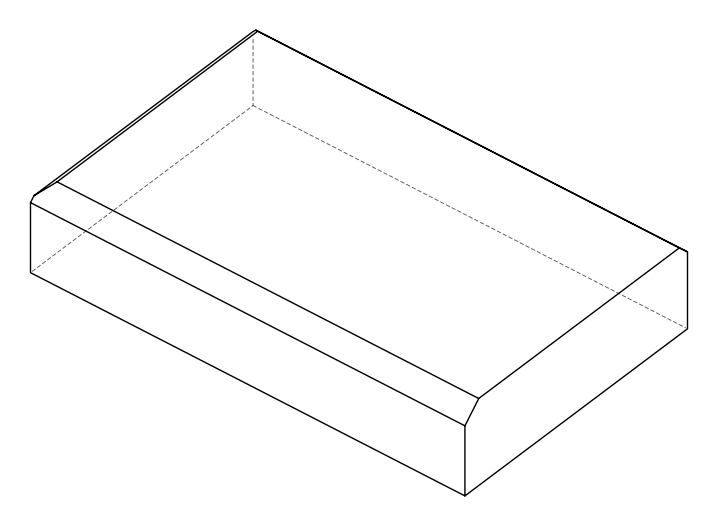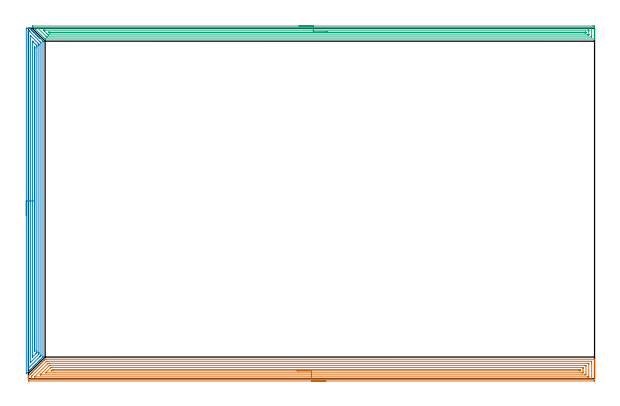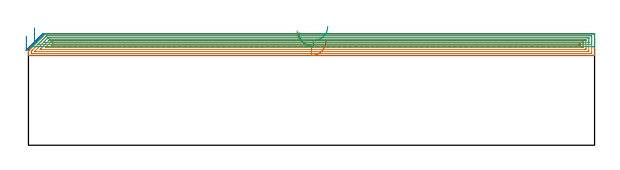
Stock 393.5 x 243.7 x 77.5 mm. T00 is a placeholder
(PLAN: 3 operations, 0 tool changes, 40.9 min)
(1 AREA_MILL | FG_CHAMFER_SURFACE | UGT0205_001 | 18.9 min | 44859 mm3)
(2 AREA_MILL_1 | FG_CHAMFER_SURFACE_1 | UGT0205_001 | 9.41 min | 15651 mm3)
(3 AREA_MILL_2 | FG_CHAMFER_SURFACE_2 | UGT0205_001 | 12.54 min | 15579 mm3)
(TOOL UGT0205_001 | Chamfer Mill 20 x 3 x 45 deg. | D20 FL50 Z2)
(OP 1 AREA_MILL)
G17 G21 G94 G90
T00 M6
G54
G17 G0 G90 X206.75 Y-1.5 S1061 M3
G43 Z87.5 H0
Z72.4
G94 G1 X206.712 Z71.528 F250.
X206.598 Z70.664
X206.409 Z69.812
X206.147 Z68.98
X205.813 Z68.174
X205.41 Z67.4
X204.941 Z66.664
X204.41 Z65.972
X203.821 Z65.329
X203.178 Z64.74
X202.486 Z64.209
X201.75 Z63.74
X200.976 Z63.337
X200.17 Z63.003
X199.338 Z62.741
X198.486 Z62.552
X197.622 Z62.438
X196.75 Z62.4
X0.62
X0.14 Y-1.494 Z62.402
X0.009 Y-1.49 Z62.405
X0. Y-1.019 Z62.876
Y-0.479 Z63.418
Y-0.135 Z63.761
Y0.405 Z64.301
Y0.749 Z64.643
Y1.731 Z65.631
X0.01 Y2.006 Z65.903
X0.075 Y2.074 Z65.972
X0.174 Y2.175 Z66.072
X1.398 Y3.399 Z67.297
X1.514 Y3.516 Z67.412
X1.875 Y3.875 Z67.775
X2.041 Y4.041 Z67.941
X2.575 Y4.577 Z68.472
X2.854 Y4.854 Z68.754
X2.906 Y4.906 Z68.806
X3.459 Y5.461 Z69.356
X3.748 Y5.748 Z69.648
X4.342 Y6.345 Z70.24
X4.635 Y6.635 Z70.535
X5.226 Y7.228 Z71.124
X5.573 Y7.574 Z71.473
X6.11 Y8.112 Z72.008
X6.701 Y8.701 Z72.6
X6.875 Y8.876 Z72.774
X6.994 Y8.995 Z72.892
X7.584 Y9.584 Z73.484
X7.769 Y9.77 Z73.667
X7.878 Y9.879 Z73.776
X8.468 Y10.468 Z74.368
X9.056 Y11.057 Z74.955
X9.352 Y11.352 Z75.251
X10.003 Y12.003 Z75.902
X10.896 Y12.896 Z76.795
X11.118 Y13.118 Z77.018
X11.562 Y13.562 Z77.461
X11.594 Y13.597 Z77.487
X12.236 Y13.6 Z77.5
X393.326
X393.491 Y13.597 Z77.488
X393.493 Y13.585 Z77.476
X393.5 Y13.226 Z77.125
Y12.922 Z76.822
Y12.235 Z76.13
Y11.008 Z74.905
Y10.468 Z74.362
Y9.854 Z73.75
Y-0.405 Z63.492
X393.495 Y-1.019 Z62.879
X393.491 Y-1.492 Z62.406
X393.361 Y-1.495 Z62.403
X392.879 Y-1.5 Z62.4
X196.75
Y-0.086 Z63.814
X2.357 Y-0.085 Z63.815
X2.018 Y-0.079 Z63.821
X2.01 Y0.031 Z63.931
X2.003 Y0.265 Z64.165
X2.001 Y0.749 Z64.649
Y1.15 Z65.05
X2.006 Y1.392 Z65.292
X2.01 Y1.511 Z65.411
X2.028 Y1.567 Z65.467
X2.089 Y1.632 Z65.532
X2.245 Y1.793 Z65.693
X2.408 Y1.958 Z65.858
X2.688 Y2.238 Z66.138
X12.236 Y11.787 Z75.687
X12.463 Y12.011 Z75.911
X12.561 Y12.105 Z76.005
X12.622 Y12.161 Z76.061
X12.659 Y12.179 Z76.079
X13.18 Y12.186 Z76.086
X391.143 Y12.185 Z76.085
X391.482 Y12.179 Z76.079
X391.49 Y12.07 Z75.97
X391.497 Y11.835 Z75.735
X391.499 Y11.352 Z75.252
X391.5 Y10.949 Z74.849
X391.499 Y0.346 Z64.246
X391.492 Y-0.057 Z63.843
X391.49 Y-0.079 Z63.821
X391.485 Y-0.081 Z63.819
X391.461 Y-0.084 Z63.816
X391.409 Y-0.085 Z63.815
X391.303 Y-0.086 Z63.814
X196.75
Y1.329 Z65.229
X4.408
X4.354 Y1.33 Z65.23
X4.264 Y1.334 Z65.234
X4.248 Y1.336 Z65.236
X4.249 Y1.34 Z65.24
X4.271 Y1.367 Z65.267
X4.304 Y1.404 Z65.304
X13.368 Y10.468 Z74.368
X13.588 Y10.683 Z74.583
X13.653 Y10.744 Z74.644
X13.678 Y10.765 Z74.665
X13.721 Y10.767 Z74.667
X14.023 Y10.77 Z74.67
X14.61 Y10.771 Z74.671
X14.917 Y10.772 Z74.672
X388.999 Y10.771 Z74.671
X389.305 Y10.77 Z74.67
X389.407 Y10.768 Z74.668
X389.48 Y10.765 Z74.665
X389.49 Y10.66 Z74.56
X389.496 Y10.468 Z74.368
X389.499 Y10.276 Z74.176
Y1.632 Z65.532
X389.498 Y1.442 Z65.342
X389.493 Y1.376 Z65.276
X389.488 Y1.335 Z65.235
X389.458 Y1.334 Z65.234
X389.305 Y1.331 Z65.231
X388.718 Y1.329 Z65.229
X388.412
X196.75
Y2.743 Z66.643
X8.662
X8.431 Y2.744 Z66.644
X8.19 Y2.748 Z66.648
X8.12 Y2.749 Z66.649
X8.153 Y2.792 Z66.692
X8.211 Y2.857 Z66.757
X8.262 Y2.912 Z66.812
X8.557 Y3.208 Z67.108
X8.662 Y3.314 Z67.214
X14.023 Y8.675 Z72.575
X14.482 Y9.131 Z73.031
X14.629 Y9.275 Z73.175
X14.685 Y9.326 Z73.226
X14.714 Y9.35 Z73.25
X14.752 Y9.352 Z73.252
X14.917 Y9.355 Z73.255
X15.147 Y9.357 Z73.257
X386.625
X386.856 Y9.356 Z73.256
X387.376 Y9.35 Z73.25
X387.49 Y9.34 Z73.24
X387.494 Y9.137 Z73.037
X387.5 Y8.719 Z72.619
Y3.417 Z67.317
X387.494 Y2.967 Z66.867
X387.49 Y2.757 Z66.657
X387.282 Y2.75 Z66.65
X386.625 Y2.744 Z66.644
X386.395 Y2.743 Z66.643
X196.75
Y4.157 Z68.057
X12.236
X12.109 Y4.159 Z68.059
X12.025 Y4.161 Z68.061
X11.975 Y4.164 Z68.064
X12.01 Y4.204 Z68.104
X12.083 Y4.283 Z68.183
X12.158 Y4.36 Z68.26
X12.236 Y4.438 Z68.338
X15.269 Y7.469 Z71.369
X15.621 Y7.817 Z71.717
X15.718 Y7.908 Z71.808
X15.751 Y7.936 Z71.836
X16.704 Y7.943 Z71.843
X384.965
X385.22 Y7.94 Z71.84
X385.389 Y7.936 Z71.836
X385.491 Y7.932 Z71.832
X385.493 Y7.91 Z71.81
X385.495 Y7.817 Z71.717
X385.5 Y7.163 Z71.063
Y6.934 Z70.834
Y5.395 Z69.295
X385.499 Y4.512 Z68.412
X385.497 Y4.283 Z68.183
X385.493 Y4.201 Z68.101
X385.491 Y4.167 Z68.067
X385.347 Y4.163 Z68.063
X385.092 Y4.158 Z68.058
X384.965 Y4.157 Z68.057
X384.838
X196.75
Y5.571 Z69.471
X16.032
X15.95 Y5.573 Z69.473
X15.86 Y5.576 Z69.476
X15.839 Y5.578 Z69.478
X15.844 Y5.586 Z69.486
X15.873 Y5.619 Z69.519
X16.056 Y5.807 Z69.707
X16.298 Y6.05 Z69.95
X16.5 Y6.252 Z70.152
X16.704 Y6.454 Z70.354
X16.764 Y6.506 Z70.406
X16.786 Y6.522 Z70.422
X16.807 Y6.524 Z70.424
X16.909 Y6.527 Z70.427
X17.114 Y6.529 Z70.429
X382.567
X383.051 Y6.527 Z70.427
X383.466 Y6.523 Z70.423
X383.49 Y6.521 Z70.421
X383.496 Y6.494 Z70.394
X383.497 Y6.05 Z69.95
X383.495 Y5.611 Z69.511
X383.49 Y5.582 Z69.482
X383.472 Y5.578 Z69.478
X383.414 Y5.575 Z69.475
X383.293 Y5.572 Z69.472
X383.051 Y5.571 Z69.471
X382.641
X196.75
X195.878 Z69.509
X195.013 Z69.623
X194.162 Z69.812
X193.33 Z70.074
X192.524 Z70.408
X191.75 Z70.811
X191.014 Z71.28
X190.322 Z71.811
X189.679 Z72.4
X189.09 Z73.043
X188.558 Z73.735
X188.09 Z74.471
X187.687 Z75.245
X187.353 Z76.051
X187.091 Z76.883
X186.902 Z77.735
X186.788 Z78.6
X186.75 Z79.471
G0 Z87.5
M5
M2
(OP 2 AREA_MILL_1)
G17 G21 G94 G90
T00 M6
G54
G17 G0 G90 X-1.5 Y113.6 S1061 M3
G43 Z87.5 H0
Z75.9
G94 G1 Y113.638 Z75.028 F250.
Y113.752 Z74.164
Y113.941 Z73.312
Y114.203 Z72.48
Y114.537 Z71.674
Y114.94 Z70.9
Y115.409 Z70.164
Y115.94 Z69.472
Y116.529 Z68.829
Y117.172 Z68.24
Y117.864 Z67.709
Y118.6 Z67.24
Y119.374 Z66.837
Y120.18 Z66.503
Y121.012 Z66.241
Y121.864 Z66.052
Y122.729 Z65.938
Y123.6 Z65.9
Y243.352
X-1.497 Y243.549 Z65.903
X-1.491 Y243.698 Z65.905
X-1.305 Y243.7 Z66.092
X-1.007 Z66.389
X-0.409 Z66.99
X-0.122 Z67.277
X0.738 Z68.138
X1.101 Z68.498
X1.502 Y243.298 Z68.902
X1.647 Y243.155 Z69.044
X1.697 Y243.103 Z69.096
X1.89 Y242.911 Z69.289
X1.942 Y242.86 Z69.338
X1.994 Y242.806 Z69.393
X2.182 Y242.619 Z69.581
X2.236 Y242.565 Z69.633
X2.292 Y242.509 Z69.691
X2.474 Y242.326 Z69.873
X2.531 Y242.27 Z69.928
X2.589 Y242.212 Z69.988
X2.767 Y242.034 Z70.166
X2.826 Y241.976 Z70.223
X2.886 Y241.914 Z70.285
X3.059 Y241.741 Z70.458
X3.121 Y241.681 Z70.517
X3.183 Y241.617 Z70.582
X3.352 Y241.449 Z70.751
X3.416 Y241.386 Z70.812
X3.481 Y241.32 Z70.88
X3.644 Y241.157 Z71.043
X3.71 Y241.091 Z71.107
X3.778 Y241.023 Z71.177
X3.936 Y240.864 Z71.335
X4.005 Y240.797 Z71.402
X4.075 Y240.725 Z71.474
X4.229 Y240.572 Z71.628
X4.3 Y240.502 Z71.696
X4.372 Y240.428 Z71.772
X4.521 Y240.279 Z71.92
X4.595 Y240.207 Z71.991
X4.67 Y240.131 Z72.069
X4.814 Y239.987 Z72.213
X4.89 Y239.912 Z72.286
X4.967 Y239.833 Z72.366
X5.106 Y239.694 Z72.505
X5.184 Y239.617 Z72.581
X5.264 Y239.536 Z72.663
X5.398 Y239.402 Z72.798
X5.479 Y239.323 Z72.875
X5.562 Y239.239 Z72.961
X5.691 Y239.11 Z73.09
X5.774 Y239.028 Z73.17
X5.859 Y238.942 Z73.258
X5.983 Y238.817 Z73.382
X6.069 Y238.733 Z73.465
X6.156 Y238.644 Z73.555
X6.276 Y238.525 Z73.675
X6.364 Y238.438 Z73.76
X6.453 Y238.347 Z73.853
X6.568 Y238.232 Z73.967
X6.659 Y238.143 Z74.055
X6.751 Y238.05 Z74.15
X6.86 Y237.94 Z74.26
X6.953 Y237.849 Z74.349
X7.048 Y237.753 Z74.447
X7.153 Y237.647 Z74.552
X7.248 Y237.554 Z74.644
X7.345 Y237.455 Z74.745
X7.445 Y237.355 Z74.845
X7.543 Y237.259 Z74.939
X7.642 Y237.158 Z75.042
X7.738 Y237.063 Z75.137
X7.838 Y236.964 Z75.234
X7.94 Y236.861 Z75.339
X8.03 Y236.77 Z75.43
X8.133 Y236.669 Z75.529
X8.237 Y236.563 Z75.636
X8.323 Y236.478 Z75.722
X8.427 Y236.375 Z75.823
X9.607 Y235.195 Z77.003
X9.724 Y235.077 Z77.122
X10.049 Y234.752 Z77.447
X10.057 Y234.743 Z77.455
X10.099 Y234.695 Z77.482
X10.1 Y234.185 Z77.5
Y15.69
X10.098 Y15.105 Z77.485
X10.051 Y15.051 Z77.451
X8.908 Y13.907 Z76.305
X8.361 Y13.361 Z75.761
X8.133 Y13.131 Z75.529
X8.016 Y13.015 Z75.414
X7.492 Y12.491 Z74.891
X7.248 Y12.246 Z74.645
X7.124 Y12.123 Z74.522
X6.622 Y11.621 Z74.021
X6.364 Y11.362 Z73.76
X6.233 Y11.231 Z73.63
X5.752 Y10.752 Z73.151
X5.479 Y10.477 Z72.875
X4.882 Y9.882 Z72.282
X4.595 Y9.593 Z71.99
X4.005 Y9.005 Z71.405
X3.71 Y8.708 Z71.106
X3.11 Y8.11 Z70.51
X2.826 Y7.824 Z70.221
X2.218 Y7.218 Z69.618
X1.942 Y6.939 Z69.336
X1.247 Y6.247 Z68.647
X0.882 Y5.88 Z68.278
X0.332 Y5.332 Z67.732
X-0.01 Y4.989 Z67.386
X-0.582 Y4.418 Z66.817
X-1.349 Y3.651 Z66.049
X-1.449 Y3.556 Z65.949
X-1.492 Y3.519 Z65.905
X-1.499 Y3.626 Z65.901
X-1.5 Y3.651 Z65.9
Y123.6
X-0.086 Z67.314
Y241.32
X-0.084 Y241.534 Z67.316
X-0.081 Y241.64 Z67.319
X-0.079 Y241.684 Z67.321
X0.008 Y241.69 Z67.408
X0.388 Y241.697 Z67.788
X0.573 Y241.693 Z67.973
X0.62 Y241.69 Z68.02
X0.671 Y241.668 Z68.071
X0.762 Y241.581 Z68.162
X1.029 Y241.32 Z68.429
X7.838 Y234.512 Z75.238
X8.163 Y234.185 Z75.563
X8.494 Y233.844 Z75.894
X8.679 Y233.646 Z76.079
X8.686 Y233.293 Z76.086
X8.685 Y16.582 Z76.085
X8.679 Y16.16 Z76.079
X8.476 Y15.938 Z75.876
X8.238 Y15.69 Z75.638
X8.038 Y15.488 Z75.438
X7.838 Y15.287 Z75.238
X0.131 Y7.581 Z67.531
X0.044 Y7.496 Z67.444
X-0.042 Y7.415 Z67.358
X-0.07 Y7.391 Z67.33
X-0.084 Y7.625 Z67.316
X-0.086 Y8.519 Z67.314
Y123.6
X1.328 Z68.728
X1.329 Y238.394 Z68.729
X1.33 Y238.486 Z68.73
X1.333 Y238.541 Z68.733
X1.335 Y238.554 Z68.735
X1.347 Y238.545 Z68.747
X1.48 Y238.418 Z68.88
X1.647 Y238.254 Z69.047
X6.607 Y233.293 Z74.007
X6.953 Y232.946 Z74.353
X7.222 Y232.67 Z74.622
X7.253 Y232.636 Z74.653
X7.265 Y232.592 Z74.665
X7.268 Y232.508 Z74.668
X7.27 Y232.402 Z74.67
X7.271 Y232.081 Z74.671
X7.272 Y231.51 Z74.672
X7.271 Y18.366 Z74.671
X7.27 Y18.047 Z74.67
X7.264 Y17.474 Z74.664
X7.257 Y17.168 Z74.657
X6.953 Y16.855 Z74.353
X6.818 Y16.718 Z74.218
X1.331 Y11.231 Z68.731
X1.33 Z68.73
X1.329 Y11.234 Z68.729
X1.328 Y123.6 Z68.728
X2.743 Z70.143
Y233.972
X2.749 Y234.691 Z70.149
X2.775 Y234.668 Z70.175
X2.845 Y234.603 Z70.245
X2.984 Y234.466 Z70.384
X3.266 Y234.185 Z70.666
X5.05 Y232.402 Z72.45
X5.184 Y232.267 Z72.584
X5.56 Y231.888 Z72.96
X5.748 Y231.695 Z73.148
X5.84 Y231.6 Z73.24
X5.85 Y231.51 Z73.25
X5.856 Y230.833 Z73.256
X5.857 Y230.618 Z73.257
Y19.258
X5.854 Y18.583 Z73.254
X5.85 Y18.366 Z73.25
X5.843 Y18.203 Z73.243
X5.736 Y18.091 Z73.136
X5.597 Y17.949 Z72.997
X5.184 Y17.533 Z72.584
X2.934 Y15.284 Z70.334
X2.874 Y15.226 Z70.274
X2.802 Y15.16 Z70.202
X2.75 Y15.115 Z70.15
X2.748 Y15.199 Z70.148
X2.744 Y15.476 Z70.144
X2.743 Y15.69 Z70.143
Y15.833
Y123.6
X4.157 Z71.557
Y229.87
X4.158 Y230.618 Z71.558
X4.16 Y230.759 Z71.56
X4.164 Y230.808 Z71.564
X4.167 Y230.823 Z71.567
X4.215 Y230.779 Z71.615
X4.3 Y230.698 Z71.7
X4.376 Y230.618 Z71.776
X4.436 Y230.541 Z71.836
X4.438 Y230.479 Z71.838
X4.443 Y229.726 Z71.843
Y229.582
Y20.149
X4.442 Y20.006 Z71.842
X4.436 Y19.258 Z71.836
X4.374 Y19.183 Z71.774
X4.3 Y19.103 Z71.7
X4.219 Y19.023 Z71.619
X4.167 Y18.976 Z71.567
X4.163 Y18.975 Z71.563
X4.161 Y18.983 Z71.561
X4.159 Y19.017 Z71.559
X4.157 Y19.113 Z71.557
Y19.258
Y123.6
Y124.472 Z71.595
Y125.337 Z71.709
Y126.188 Z71.898
Y127.02 Z72.16
Y127.826 Z72.494
Y128.6 Z72.897
Y129.336 Z73.365
Y130.028 Z73.897
Y130.671 Z74.486
Y131.261 Z75.129
Y131.792 Z75.821
Y132.26 Z76.557
Y132.663 Z77.331
Y132.997 Z78.137
Y133.259 Z78.969
Y133.448 Z79.82
Y133.562 Z80.685
Y133.6 Z81.557
G0 Z87.5
M5
M2
(OP 3 AREA_MILL_2)
G17 G21 G94 G90
T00 M6
G54
G17 G0 G90 X188.05 Y245.2 S1061 M3
G43 Z87.5 H0
Z78.5
G94 G1 X188.088 Z77.628 F250.
X188.202 Z76.764
X188.391 Z75.912
X188.653 Z75.08
X188.987 Z74.274
X189.39 Z73.5
X189.859 Z72.764
X190.39 Z72.072
X190.979 Z71.429
X191.622 Z70.84
X192.314 Z70.308
X193.05 Z69.84
X193.824 Z69.437
X194.63 Z69.103
X195.462 Z68.841
X196.314 Z68.652
X197.179 Z68.538
X198.05 Z68.5
X392.359
X392.877 Y245.198 Z68.502
X393.389 Y245.194 Z68.504
X393.491 Y245.192 Z68.506
X393.5 Y244.687 Z69.011
Y239.371 Z74.323
Y237.948 Z75.748
Y237.599 Z76.096
Y236.901 Z76.798
Y236.605 Z77.095
Y236.228 Z77.463
X393.491 Y236.203 Z77.488
X393.324 Y236.2 Z77.5
X11.713
X11.605 Y236.204 Z77.489
X11.583 Y236.22 Z77.474
X11.386 Y236.414 Z77.286
X2.776 Y245.024 Z68.674
X2.675 Y245.129 Z68.569
X2.618 Y245.192 Z68.506
X2.741 Y245.198 Z68.501
X2.776 Y245.2 Z68.5
X198.05
Y243.786 Z69.914
X391.312
X391.416 Y243.784 Z69.916
X391.467 Y243.782 Z69.918
X391.486 Y243.779 Z69.921
X391.49 Y243.767 Z69.933
X391.496 Y243.651 Z70.049
X391.5 Y243.394 Z70.306
X391.499 Y238.079 Z75.621
X391.492 Y237.672 Z76.028
X391.49 Y237.623 Z76.077
X391.472 Y237.62 Z76.08
X391.419 Y237.617 Z76.083
X391.309 Y237.615 Z76.085
X13.039 Y237.614 Z76.086
X12.819 Y237.616 Z76.084
X12.71 Y237.618 Z76.082
X12.658 Y237.621 Z76.079
X12.624 Y237.637 Z76.063
X12.569 Y237.689 Z76.011
X12.16 Y238.09 Z75.61
X6.589 Y243.662 Z70.038
X6.518 Y243.734 Z69.966
X6.491 Y243.766 Z69.934
X6.482 Y243.78 Z69.92
X6.492 Y243.781 Z69.919
X6.593 Y243.784 Z69.916
X6.798 Y243.786 Z69.914
X198.05
Y242.372 Z71.328
X389.418 Y242.371 Z71.329
X389.459 Y242.37 Z71.33
X389.482 Y242.368 Z71.332
X389.487 Y242.366 Z71.334
X389.49 Y242.355 Z71.345
X389.496 Y242.225 Z71.475
X389.499 Y242.029 Z71.671
X389.5 Y241.833 Z71.867
Y239.371 Z74.329
Y239.176 Z74.524
X389.497 Y239.11 Z74.59
X389.492 Y239.058 Z74.642
X389.487 Y239.035 Z74.665
X389.474 Y239.034 Z74.666
X389.302 Y239.031 Z74.669
X388.754 Y239.029 Z74.671
X388.409 Y239.028 Z74.672
X13.948 Y239.029 Z74.671
X13.832 Y239.03 Z74.67
X13.74 Y239.033 Z74.667
X13.683 Y239.035 Z74.665
X13.644 Y239.067 Z74.633
X13.332 Y239.371 Z74.329
X13.054 Y239.646 Z74.054
X12.442 Y240.257 Z73.443
X11.266 Y241.433 Z72.267
X10.673 Y242.029 Z71.671
X10.373 Y242.335 Z71.365
X10.354 Y242.365 Z71.335
X10.373 Y242.366 Z71.334
X10.922 Y242.37 Z71.33
X11.266 Y242.371 Z71.329
X11.814
X198.05 Y242.372 Z71.328
Y240.957 Z72.743
X386.808
X387.328 Y240.956 Z72.744
X387.414 Y240.954 Z72.746
X387.476 Y240.951 Z72.749
X387.49 Y240.913 Z72.787
X387.492 Y240.7 Z73.
X387.49 Y240.487 Z73.213
X387.476 Y240.449 Z73.251
X387.414 Y240.446 Z73.254
X387.327 Y240.444 Z73.256
X387.141 Y240.443 Z73.257
X386.621
X15.361
X14.841 Y240.447 Z73.253
X14.756 Y240.45 Z73.25
X14.699 Y240.462 Z73.238
X14.65 Y240.508 Z73.192
X14.45 Y240.701 Z72.999
X14.256 Y240.894 Z72.806
X14.21 Y240.943 Z72.757
X14.205 Y240.952 Z72.748
X14.206 Y240.953 Z72.747
X14.236 Y240.956 Z72.744
X14.322 Y240.957 Z72.743
X198.05
X198.922 Z72.781
X199.787 Z72.895
X200.638 Z73.083
X201.47 Z73.346
X202.276 Z73.68
X203.05 Z74.082
X203.786 Z74.551
X204.478 Z75.082
X205.121 Z75.672
X205.711 Z76.315
X206.242 Z77.007
X206.71 Z77.743
X207.113 Z78.516
X207.447 Z79.322
X207.709 Z80.154
X207.898 Z81.006
X208.012 Z81.871
X208.05 Z82.743
G0 Z87.5
M5
M2
